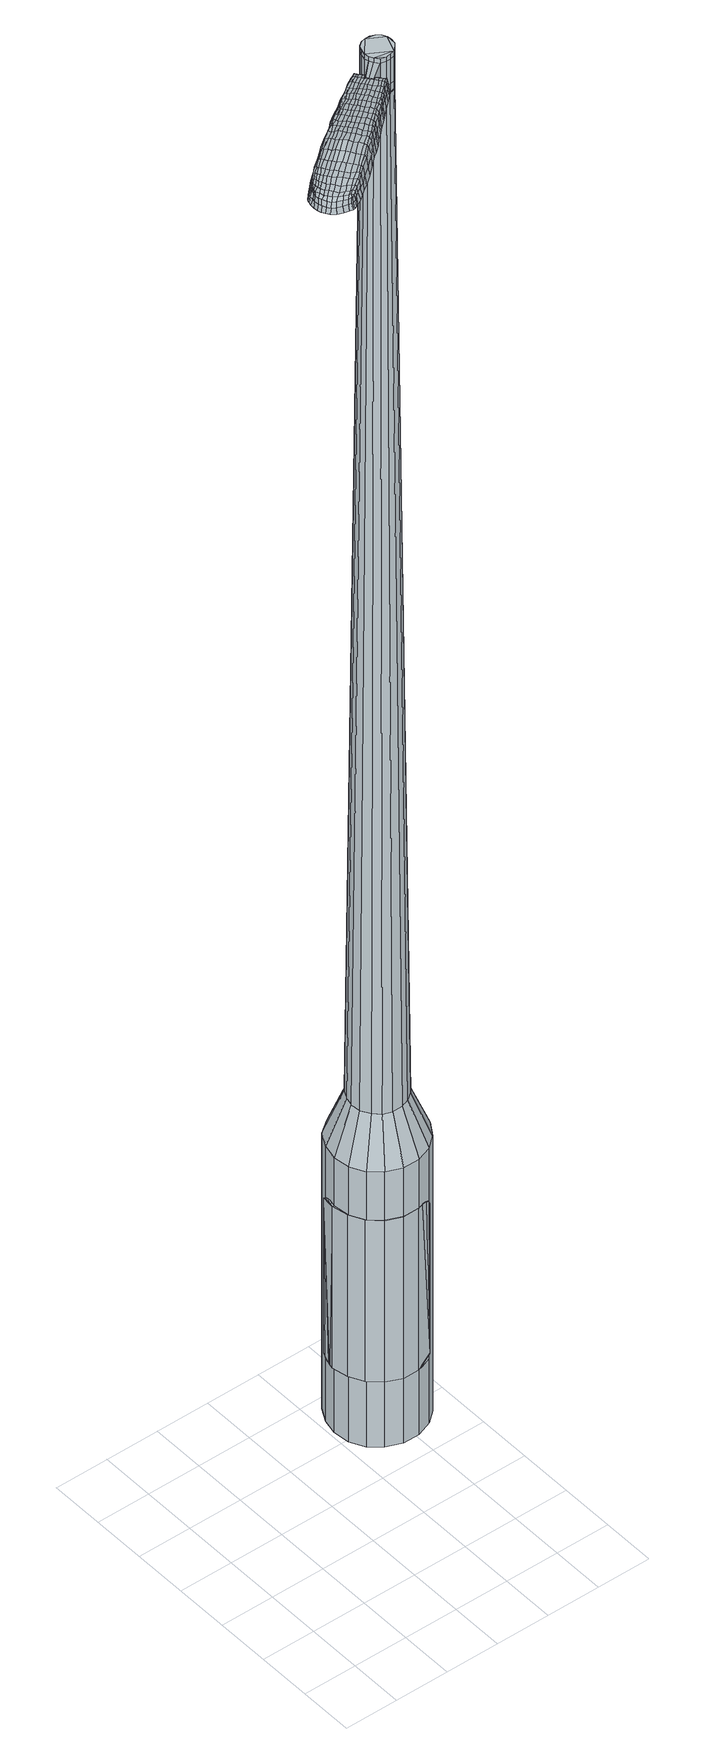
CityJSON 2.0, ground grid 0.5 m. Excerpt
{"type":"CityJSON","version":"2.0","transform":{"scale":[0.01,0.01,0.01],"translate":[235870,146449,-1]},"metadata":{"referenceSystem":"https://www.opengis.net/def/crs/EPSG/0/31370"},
"CityObjects":{
"object1":{"type":"GenericCityObject","attributes":{"cluster":723,"mean_distance_to_centroid":0.254,"new_centroid_x":235871.97,"new_centroid_y":146451.14,"mean_distance_to_camera":8.79,"H1":8.8,"H2":8.03,"Z_final":116.31,"cluster2":65,"proj_x":235868.1,"proj_y":146446.31,"id_line":33491,"bearing_l":308.71,"distance":6.19,"orientation":"right","G_obj":218.71},"geometry":[{"type":"MultiSurface","lod":"2","boundaries":[[[0,1,2,3]],[[1,4,5,2]],[[4,6,7,5]],[[6,8,9,7]],[[8,10,11,9]],[[10,12,13,11]],[[12,14,15,13]],[[14,16,17,15]],[[16,18,19,17]],[[18,20,21,19]],[[20,22,23,21]],[[22,24,25,23]],[[24,26,27,25]],[[26,28,29,27]],[[28,30,31,29]],[[30,32,33,31]],[[32,34,35,33]],[[34,0,3,35]],[[36,37,38,39]],[[38,40,41,42]],[[41,43,42]],[[42,44,45,46]],[[45,47,46]],[[46,48,49,50]],[[49,51,50]],[[42,46,50,38]],[[50,52,39,38]],[[53,36,39]],[[2,5,7,35]],[[7,9,11,15]],[[11,13,15]],[[15,17,19,23]],[[19,21,23]],[[23,25,27,31]],[[27,29,31]],[[15,23,31,7]],[[31,33,35,7]],[[3,2,35]],[[1,0,54,55]],[[0,34,56,54]],[[34,32,57,56]],[[32,30,58,57]],[[30,28,59,58]],[[28,26,60,59]],[[26,24,61,60]],[[24,22,62,61]],[[22,20,63,62]],[[20,18,64,63]],[[18,16,65,64]],[[16,14,66,65]],[[14,12,67,66]],[[12,10,68,67]],[[10,8,69,68]],[[8,6,70,69]],[[6,4,71,70]],[[4,1,55,71]],[[55,54,72,73]],[[54,56,74,72]],[[56,57,75,74]],[[57,58,76,75]],[[58,59,77,76]],[[59,60,78,77]],[[60,61,79,78]],[[61,62,80,79]],[[62,63,81,80]],[[63,64,82,81]],[[64,65,83,82]],[[65,66,84,83]],[[66,67,85,84]],[[67,68,86,85]],[[68,69,87,86]],[[69,70,88,87]],[[70,71,89,88]],[[71,55,73,89]],[[72,90,91,73]],[[92,93,90,72]],[[75,94,93,92]],[[76,95,94,75]],[[96,97,95,76]],[[78,98,97,96]],[[99,100,98,78]],[[101,102,100,99]],[[103,104,102,101]],[[105,106,104,103]],[[83,107,106,105]],[[84,108,107,83]],[[85,109,108,84]],[[110,111,109,85]],[[112,113,111,110]],[[88,114,113,112]],[[89,115,114,88]],[[73,91,115,89]],[[116,117,118,119]],[[120,116,119,121]],[[122,120,121,123]],[[124,122,123,125]],[[126,124,125,127]],[[128,126,127,129]],[[130,128,129,131]],[[132,130,131,133]],[[134,132,133,135]],[[136,134,135,137]],[[138,136,137,139]],[[140,138,139,141]],[[142,140,141,143]],[[144,142,143,145]],[[146,144,145,147]],[[148,146,147,149]],[[74,92,72]],[[74,75,92]],[[77,96,76]],[[77,78,96]],[[79,99,78]],[[79,80,101,99]],[[80,81,103,101]],[[81,82,105,103]],[[82,83,105]],[[86,110,85]],[[86,87,112,110]],[[87,88,112]],[[150,113,114]],[[150,151,111,113]],[[151,109,111]],[[152,106,107]],[[152,153,104,106]],[[153,154,102,104]],[[154,155,100,102]],[[155,98,100]],[[156,97,98]],[[156,95,97]],[[157,93,94]],[[157,90,93]],[[39,52,148,158]],[[91,90,159,149]],[[53,39,158,117]],[[90,157,118,159]],[[36,53,117,116]],[[157,94,119,118]],[[37,36,116,120]],[[94,95,121,119]],[[38,37,120,122]],[[95,156,123,121]],[[40,38,122,124]],[[156,98,125,123]],[[41,40,124,126]],[[98,155,127,125]],[[43,41,126,128]],[[155,154,129,127]],[[42,43,128,130]],[[154,153,131,129]],[[44,42,130,132]],[[153,152,133,131]],[[45,44,132,134]],[[152,107,135,133]],[[47,45,134,136]],[[107,108,137,135]],[[46,47,136,138]],[[108,109,139,137]],[[48,46,138,140]],[[109,151,141,139]],[[49,48,140,142]],[[151,150,143,141]],[[51,49,142,144]],[[150,114,145,143]],[[50,51,144,146]],[[114,115,147,145]],[[52,50,146,148]],[[115,91,149,147]],[[148,149,160,161]],[[149,159,162,160]],[[159,118,163,162]],[[118,117,164,163]],[[117,158,165,164]],[[158,148,161,165]],[[166,167,168,169]],[[170,166,169,171]],[[166,170,172,173]],[[167,166,173,174]],[[175,176,177,178]],[[179,175,178,180]],[[175,179,181,182]],[[176,175,182,183]],[[184,185,186,187]],[[188,184,187,189]],[[184,188,190,191]],[[185,184,191,192]],[[193,194,195,196]],[[197,193,196,198]],[[193,197,199,200]],[[194,193,200,201]],[[202,203,204,205]],[[206,202,205,207]],[[202,206,208,209]],[[203,202,209,210]],[[211,212,213,214]],[[215,211,214,216]],[[211,215,217,218]],[[212,211,218,219]],[[220,221,222,223]],[[212,220,223,213]],[[220,212,219,224]],[[221,220,224,225]],[[226,227,228,229]],[[221,226,229,222]],[[226,221,225,230]],[[227,226,230,231]],[[232,170,171,233]],[[227,232,233,228]],[[232,227,231,234]],[[170,232,234,172]],[[235,236,237,238]],[[239,235,238,240]],[[235,239,241,242]],[[236,235,242,243]],[[244,245,246,247]],[[236,244,247,237]],[[244,236,243,248]],[[245,244,248,249]],[[250,251,252,253]],[[245,250,253,246]],[[250,245,249,254]],[[251,250,254,255]],[[256,257,258,259]],[[251,256,259,252]],[[256,251,255,260]],[[257,256,260,261]],[[262,167,174,263]],[[257,262,263,258]],[[262,257,261,264]],[[167,262,264,168]],[[265,266,267,268]],[[269,265,268,270]],[[265,269,271,272]],[[266,265,272,273]],[[274,275,276,277]],[[266,274,277,267]],[[274,266,273,278]],[[275,274,278,279]],[[280,281,282,283]],[[275,280,283,276]],[[280,275,279,284]],[[281,280,284,285]],[[286,179,180,287]],[[281,286,287,282]],[[286,281,285,288]],[[179,286,288,181]],[[289,290,291,292]],[[293,289,292,294]],[[289,293,295,296]],[[290,289,296,297]],[[298,299,300,301]],[[290,298,301,291]],[[298,290,297,302]],[[299,298,302,303]],[[304,305,306,307]],[[299,304,307,300]],[[304,299,303,308]],[[305,304,308,309]],[[310,311,312,313]],[[305,310,313,306]],[[310,305,309,314]],[[311,310,314,315]],[[316,176,183,317]],[[311,316,317,312]],[[316,311,315,318]],[[176,316,318,177]],[[319,205,204,320]],[[321,319,320,322]],[[319,321,323,324]],[[205,319,324,207]],[[325,321,322,326]],[[327,325,326,328]],[[325,327,329,330]],[[321,325,330,323]],[[331,327,328,332]],[[333,331,332,334]],[[331,333,335,336]],[[327,331,336,329]],[[337,333,334,338]],[[339,337,338,340]],[[337,339,341,342]],[[333,337,342,335]],[[343,339,340,344]],[[194,343,344,195]],[[343,194,201,345]],[[339,343,345,341]],[[346,347,192,191]],[[348,346,191,190]],[[346,348,349,350]],[[347,346,350,351]],[[352,353,351,350]],[[354,352,350,349]],[[352,354,355,356]],[[353,352,356,357]],[[358,359,357,356]],[[360,358,356,355]],[[358,360,361,362]],[[359,358,362,363]],[[364,365,363,362]],[[366,364,362,361]],[[364,366,199,197]],[[365,364,197,198]],[[367,368,369,370]],[[269,367,370,271]],[[367,269,270,371]],[[368,367,371,372]],[[373,188,189,374]],[[368,373,374,369]],[[373,368,372,375]],[[188,373,375,190]],[[376,377,378,379]],[[215,376,379,217]],[[376,215,216,380]],[[377,376,380,381]],[[382,383,384,385]],[[377,382,385,378]],[[382,377,381,386]],[[383,382,386,387]],[[388,185,192,389]],[[383,388,389,384]],[[388,383,387,390]],[[185,388,390,186]],[[391,392,393,394]],[[173,391,394,174]],[[391,173,172,395]],[[392,391,395,396]],[[397,398,399,400]],[[392,397,400,393]],[[397,392,396,401]],[[398,397,401,402]],[[403,196,195,404]],[[398,403,404,399]],[[403,398,402,405]],[[196,403,405,198]],[[406,407,408,409]],[[178,406,409,180]],[[406,178,177,410]],[[407,406,410,411]],[[412,200,199,413]],[[407,412,413,408]],[[412,407,411,414]],[[200,412,414,201]],[[415,416,417,418]],[[293,415,418,295]],[[415,293,294,419]],[[416,415,419,420]],[[421,206,207,422]],[[416,421,422,417]],[[421,416,420,423]],[[206,421,423,208]],[[424,425,426,427]],[[239,424,427,241]],[[424,239,240,428]],[[425,424,428,429]],[[430,431,432,433]],[[425,430,433,426]],[[430,425,429,434]],[[431,430,434,435]],[[436,203,210,437]],[[431,436,437,432]],[[436,431,435,438]],[[203,436,438,204]],[[439,440,429,428]],[[238,439,428,240]],[[439,238,237,441]],[[440,439,441,442]],[[443,444,435,434]],[[440,443,434,429]],[[443,440,442,445]],[[444,443,445,446]],[[447,320,204,438]],[[444,447,438,435]],[[447,444,446,448]],[[320,447,448,322]],[[449,450,451,452]],[[296,449,452,297]],[[449,296,295,418]],[[450,449,418,417]],[[453,324,323,454]],[[450,453,454,451]],[[453,450,417,422]],[[324,453,422,207]],[[455,456,442,441]],[[247,455,441,237]],[[455,247,246,457]],[[456,455,457,458]],[[459,460,446,445]],[[456,459,445,442]],[[459,456,458,461]],[[460,459,461,462]],[[463,326,322,448]],[[460,463,448,446]],[[463,460,462,464]],[[326,463,464,328]],[[465,466,467,468]],[[302,465,468,303]],[[465,302,297,452]],[[466,465,452,451]],[[469,330,329,470]],[[466,469,470,467]],[[469,466,451,454]],[[330,469,454,323]],[[471,472,458,457]],[[253,471,457,246]],[[471,253,252,473]],[[472,471,473,474]],[[475,476,462,461]],[[472,475,461,458]],[[475,472,474,477]],[[476,475,477,478]],[[479,332,328,464]],[[476,479,464,462]],[[479,476,478,480]],[[332,479,480,334]],[[481,482,483,484]],[[308,481,484,309]],[[481,308,303,468]],[[482,481,468,467]],[[485,336,335,486]],[[482,485,486,483]],[[485,482,467,470]],[[336,485,470,329]],[[487,488,474,473]],[[259,487,473,252]],[[487,259,258,489]],[[488,487,489,490]],[[491,492,478,477]],[[488,491,477,474]],[[491,488,490,493]],[[492,491,493,494]],[[495,338,334,480]],[[492,495,480,478]],[[495,492,494,496]],[[338,495,496,340]],[[497,498,499,500]],[[314,497,500,315]],[[497,314,309,484]],[[498,497,484,483]],[[501,342,341,502]],[[498,501,502,499]],[[501,498,483,486]],[[342,501,486,335]],[[503,504,490,489]],[[263,503,489,258]],[[503,263,174,394]],[[504,503,394,393]],[[505,506,494,493]],[[504,505,493,490]],[[505,504,393,400]],[[506,505,400,399]],[[507,344,340,496]],[[506,507,496,494]],[[507,506,399,404]],[[344,507,404,195]],[[508,509,411,410]],[[318,508,410,177]],[[508,318,315,500]],[[509,508,500,499]],[[510,345,201,414]],[[509,510,414,411]],[[510,509,499,502]],[[345,510,502,341]],[[511,512,372,371]],[[268,511,371,270]],[[511,268,267,513]],[[512,511,513,514]],[[515,348,190,375]],[[512,515,375,372]],[[515,512,514,516]],[[348,515,516,349]],[[517,518,519,520]],[[218,517,520,219]],[[517,218,217,379]],[[518,517,379,378]],[[521,522,523,524]],[[518,521,524,519]],[[521,518,378,385]],[[522,521,385,384]],[[525,347,351,526]],[[522,525,526,523]],[[525,522,384,389]],[[347,525,389,192]],[[527,528,514,513]],[[277,527,513,267]],[[527,277,276,529]],[[528,527,529,530]],[[531,354,349,516]],[[528,531,516,514]],[[531,528,530,532]],[[354,531,532,355]],[[533,534,535,536]],[[224,533,536,225]],[[533,224,219,520]],[[534,533,520,519]],[[537,538,539,540]],[[534,537,540,535]],[[537,534,519,524]],[[538,537,524,523]],[[541,353,357,542]],[[538,541,542,539]],[[541,538,523,526]],[[353,541,526,351]],[[543,544,530,529]],[[283,543,529,276]],[[543,283,282,545]],[[544,543,545,546]],[[547,360,355,532]],[[544,547,532,530]],[[547,544,546,548]],[[360,547,548,361]],[[549,550,551,552]],[[230,549,552,231]],[[549,230,225,536]],[[550,549,536,535]],[[553,554,555,556]],[[550,553,556,551]],[[553,550,535,540]],[[554,553,540,539]],[[557,359,363,558]],[[554,557,558,555]],[[557,554,539,542]],[[359,557,542,357]],[[559,560,546,545]],[[287,559,545,282]],[[559,287,180,409]],[[560,559,409,408]],[[561,366,361,548]],[[560,561,548,546]],[[561,560,408,413]],[[366,561,413,199]],[[562,563,396,395]],[[234,562,395,172]],[[562,234,231,552]],[[563,562,552,551]],[[564,565,402,401]],[[563,564,401,396]],[[564,563,551,556]],[[565,564,556,555]],[[566,365,198,405]],[[565,566,405,402]],[[566,565,555,558]],[[365,566,558,363]],[[567,568,569,570]],[[570,569,571,572]],[[573,571,569,574]],[[574,569,568,575]],[[576,577,578,579]],[[579,578,580,581]],[[582,580,578,583]],[[583,578,577,584]],[[585,586,587,588]],[[588,587,589,590]],[[591,589,587,592]],[[592,587,586,593]],[[594,595,596,597]],[[597,596,598,599]],[[600,598,596,601]],[[601,596,595,602]],[[603,604,605,606]],[[606,605,607,608]],[[609,607,605,610]],[[610,605,604,611]],[[612,613,614,615]],[[615,614,616,617]],[[618,616,614,619]],[[619,614,613,620]],[[621,622,623,624]],[[624,623,613,612]],[[620,613,623,625]],[[625,623,622,626]],[[627,628,629,630]],[[630,629,622,621]],[[626,622,629,631]],[[631,629,628,632]],[[572,571,633,634]],[[634,633,628,627]],[[632,628,633,635]],[[635,633,571,573]],[[636,637,638,639]],[[639,638,640,641]],[[642,640,638,643]],[[643,638,637,644]],[[645,646,647,648]],[[648,647,637,636]],[[644,637,647,649]],[[649,647,646,650]],[[651,652,653,654]],[[654,653,646,645]],[[650,646,653,655]],[[655,653,652,656]],[[657,658,659,660]],[[660,659,652,651]],[[656,652,659,661]],[[661,659,658,662]],[[575,568,663,664]],[[664,663,658,657]],[[662,658,663,665]],[[665,663,568,567]],[[666,667,668,669]],[[669,668,670,671]],[[672,670,668,673]],[[673,668,667,674]],[[675,676,677,678]],[[678,677,667,666]],[[674,667,677,679]],[[679,677,676,680]],[[681,682,683,684]],[[684,683,676,675]],[[680,676,683,685]],[[685,683,682,686]],[[581,580,687,688]],[[688,687,682,681]],[[686,682,687,689]],[[689,687,580,582]],[[690,691,692,693]],[[693,692,694,695]],[[696,694,692,697]],[[697,692,691,698]],[[699,700,701,702]],[[702,701,691,690]],[[698,691,701,703]],[[703,701,700,704]],[[705,706,707,708]],[[708,707,700,699]],[[704,700,707,709]],[[709,707,706,710]],[[711,712,713,714]],[[714,713,706,705]],[[710,706,713,715]],[[715,713,712,716]],[[584,577,717,718]],[[718,717,712,711]],[[716,712,717,719]],[[719,717,577,576]],[[603,606,720,721]],[[721,720,722,723]],[[724,722,720,725]],[[725,720,606,608]],[[723,722,726,727]],[[727,726,728,729]],[[730,728,726,731]],[[731,726,722,724]],[[729,728,732,733]],[[733,732,734,735]],[[736,734,732,737]],[[737,732,728,730]],[[735,734,738,739]],[[739,738,740,741]],[[742,740,738,743]],[[743,738,734,736]],[[741,740,744,745]],[[745,744,595,594]],[[602,595,744,746]],[[746,744,740,742]],[[593,747,748,592]],[[592,748,749,591]],[[750,749,748,751]],[[751,748,747,752]],[[752,753,754,751]],[[751,754,755,750]],[[756,755,754,757]],[[757,754,753,758]],[[758,759,760,757]],[[757,760,761,756]],[[762,761,760,763]],[[763,760,759,764]],[[764,765,766,763]],[[763,766,767,762]],[[600,767,766,598]],[[598,766,765,599]],[[768,769,770,771]],[[771,770,670,672]],[[671,670,770,772]],[[772,770,769,773]],[[590,589,774,775]],[[775,774,769,768]],[[773,769,774,776]],[[776,774,589,591]],[[777,778,779,780]],[[780,779,616,618]],[[617,616,779,781]],[[781,779,778,782]],[[783,784,785,786]],[[786,785,778,777]],[[782,778,785,787]],[[787,785,784,788]],[[593,586,789,790]],[[790,789,784,783]],[[788,784,789,791]],[[791,789,586,585]],[[792,793,794,795]],[[795,794,574,575]],[[573,574,794,796]],[[796,794,793,797]],[[798,799,800,801]],[[801,800,793,792]],[[797,793,800,802]],[[802,800,799,803]],[[594,597,804,805]],[[805,804,799,798]],[[803,799,804,806]],[[806,804,597,599]],[[807,808,809,810]],[[810,809,579,581]],[[576,579,809,811]],[[811,809,808,812]],[[600,601,813,814]],[[814,813,808,807]],[[812,808,813,815]],[[815,813,601,602]],[[816,817,818,819]],[[819,818,694,696]],[[695,694,818,820]],[[820,818,817,821]],[[608,607,822,823]],[[823,822,817,816]],[[821,817,822,824]],[[824,822,607,609]],[[825,826,640,827]],[[827,640,642]],[[641,640,828]],[[828,640,826,829]],[[830,831,832,833]],[[833,832,826,825]],[[829,826,832,834]],[[834,832,831,835]],[[611,604,836,837]],[[837,836,831,830]],[[835,831,836,838]],[[838,836,604,603]],[[829,839,840,828]],[[828,840,639,641]],[[636,639,840,841]],[[841,840,839,842]],[[835,843,844,834]],[[834,844,839,829]],[[842,839,844,845]],[[845,844,843,846]],[[603,721,847,838]],[[838,847,843,835]],[[846,843,847,848]],[[848,847,721,723]],[[849,850,851,852]],[[852,851,697,698]],[[696,697,851,819]],[[819,851,850,816]],[[724,725,853,854]],[[854,853,850,849]],[[816,850,853,823]],[[823,853,725,608]],[[842,855,841]],[[841,855,648,636]],[[645,648,855,856]],[[856,855,857]],[[846,858,859,845]],[[845,859,855,842]],[[857,855,859,860]],[[860,859,858,861]],[[723,727,862,848]],[[848,862,858,846]],[[861,858,862,863]],[[863,862,727,729]],[[864,865,866,867]],[[867,866,703,704]],[[698,703,866,852]],[[852,866,865,849]],[[730,731,868,869]],[[869,868,865,864]],[[849,865,868,854]],[[854,868,731,724]],[[857,870,871,856]],[[856,871,654,645]],[[651,654,871,872]],[[872,871,870,873]],[[861,874,875,860]],[[860,875,870,857]],[[873,870,875,876]],[[876,875,874,877]],[[729,733,878,863]],[[863,878,874,861]],[[877,874,878,879]],[[879,878,733,735]],[[880,881,882,883]],[[883,882,709,710]],[[704,709,882,867]],[[867,882,881,864]],[[736,737,884,885]],[[885,884,881,880]],[[864,881,884,869]],[[869,884,737,730]],[[873,886,887,872]],[[872,887,660,651]],[[657,660,887,888]],[[888,887,886,889]],[[877,890,891,876]],[[876,891,886,873]],[[889,886,891,892]],[[892,891,890,893]],[[735,739,894,879]],[[879,894,890,877]],[[893,890,894,895]],[[895,894,739,741]],[[896,897,898,899]],[[899,898,715,716]],[[710,715,898,883]],[[883,898,897,880]],[[742,743,900,901]],[[901,900,897,896]],[[880,897,900,885]],[[885,900,743,736]],[[889,902,903,888]],[[888,903,664,657]],[[575,664,903,795]],[[795,903,902,792]],[[893,904,905,892]],[[892,905,902,889]],[[792,902,905,801]],[[801,905,904,798]],[[741,745,906,895]],[[895,906,904,893]],[[798,904,906,805]],[[805,906,745,594]],[[812,907,908,811]],[[811,908,719,576]],[[716,719,908,899]],[[899,908,907,896]],[[602,746,909,815]],[[815,909,907,812]],[[896,907,909,901]],[[901,909,746,742]],[[773,910,911,772]],[[772,911,669,671]],[[666,669,911,912]],[[912,911,910,913]],[[591,749,914,776]],[[776,914,910,773]],[[913,910,914,915]],[[915,914,749,750]],[[916,917,918,919]],[[919,918,619,620]],[[618,619,918,780]],[[780,918,917,777]],[[920,921,922,923]],[[923,922,917,916]],[[777,917,922,786]],[[786,922,921,783]],[[752,747,924,925]],[[925,924,921,920]],[[783,921,924,790]],[[790,924,747,593]],[[913,926,927,912]],[[912,927,678,666]],[[675,678,927,928]],[[928,927,926,929]],[[750,755,930,915]],[[915,930,926,913]],[[929,926,930,931]],[[931,930,755,756]],[[932,933,934,935]],[[935,934,625,626]],[[620,625,934,919]],[[919,934,933,916]],[[936,937,938,939]],[[939,938,933,932]],[[916,933,938,923]],[[923,938,937,920]],[[758,753,940,941]],[[941,940,937,936]],[[920,937,940,925]],[[925,940,753,752]],[[929,942,943,928]],[[928,943,684,675]],[[681,684,943,944]],[[944,943,942,945]],[[756,761,946,931]],[[931,946,942,929]],[[945,942,946,947]],[[947,946,761,762]],[[948,949,950,951]],[[951,950,631,632]],[[626,631,950,935]],[[935,950,949,932]],[[952,953,954,955]],[[955,954,949,948]],[[932,949,954,939]],[[939,954,953,936]],[[764,759,956,957]],[[957,956,953,952]],[[936,953,956,941]],[[941,956,759,758]],[[945,958,959,944]],[[944,959,688,681]],[[581,688,959,810]],[[810,959,958,807]],[[762,767,960,947]],[[947,960,958,945]],[[807,958,960,814]],[[814,960,767,600]],[[797,961,962,796]],[[796,962,635,573]],[[632,635,962,951]],[[951,962,961,948]],[[803,963,964,802]],[[802,964,961,797]],[[948,961,964,955]],[[955,964,963,952]],[[599,765,965,806]],[[806,965,963,803]],[[952,963,965,957]],[[957,965,765,764]],[[567,570,169,168]],[[570,572,171,169]],[[582,583,182,181]],[[583,584,183,182]],[[585,588,187,186]],[[588,590,189,187]],[[609,610,209,208]],[[610,611,210,209]],[[612,615,214,213]],[[615,617,216,214]],[[621,624,223,222]],[[624,612,213,223]],[[627,630,229,228]],[[630,621,222,229]],[[572,634,233,171]],[[634,627,228,233]],[[642,643,242,241]],[[643,644,243,242]],[[644,649,248,243]],[[649,650,249,248]],[[650,655,254,249]],[[655,656,255,254]],[[656,661,260,255]],[[661,662,261,260]],[[662,665,264,261]],[[665,567,168,264]],[[672,673,272,271]],[[673,674,273,272]],[[674,679,278,273]],[[679,680,279,278]],[[680,685,284,279]],[[685,686,285,284]],[[686,689,288,285]],[[689,582,181,288]],[[690,693,292,291]],[[693,695,294,292]],[[699,702,301,300]],[[702,690,291,301]],[[705,708,307,306]],[[708,699,300,307]],[[711,714,313,312]],[[714,705,306,313]],[[584,718,317,183]],[[718,711,312,317]],[[768,771,370,369]],[[771,672,271,370]],[[590,775,374,189]],[[775,768,369,374]],[[617,781,380,216]],[[781,782,381,380]],[[782,787,386,381]],[[787,788,387,386]],[[788,791,390,387]],[[791,585,186,390]],[[695,820,419,294]],[[820,821,420,419]],[[821,824,423,420]],[[824,609,208,423]],[[825,827,427,426]],[[827,642,241,427]],[[830,833,433,432]],[[833,825,426,433]],[[611,837,437,210]],[[837,830,432,437]],[[966,967,968,969]],[[970,971,969,968]],[[972,973,974,975]],[[976,977,978,979]],[[967,980,981,968]],[[982,970,968,981]],[[983,972,975,984]],[[985,986,977,976]],[[980,987,988,981]],[[988,989,982,981]],[[990,983,984,991]],[[992,986,985,993]],[[987,994,995,988]],[[995,996,989,988]],[[997,990,991,998]],[[999,992,993,1000]],[[1001,1002,1003,1004]],[[1005,1006,1002,1001]],[[1005,1007,1008,1006]],[[1007,1009,1010,1008]],[[1011,1012,1013,1014]],[[1015,1016,1012,1011]],[[1017,1018,1016,1015]],[[1019,1020,1018,1017]],[[1014,1003,1002,1011]],[[1011,1002,1006,1015]],[[1006,1008,1017,1015]],[[1008,1010,1019,1017]],[[975,974,971,970]],[[984,975,970,982]],[[989,991,984,982]],[[996,998,991,989]],[[976,979,973,972]],[[985,976,972,983]],[[993,985,983,990]],[[1000,993,990,997]],[[977,1001,1004,978]],[[986,1005,1001,977]],[[1007,1005,986,992]],[[1009,1007,992,999]],[[1021,1022,1023,1024]],[[1023,1025,1026,1027]],[[1023,1027,1028,1029]],[[1023,1029,1024]],[[1030,1021,1024,1031]],[[1032,1031,1024,1033]],[[1034,1033,1024]],[[1035,1023,1022,1036]],[[1037,1035,1036,1038]],[[1039,1037,1038,1040]],[[1041,1039,1040,1042]],[[1043,1041,1042,1044]],[[1044,1045,1046,1047]],[[1044,1047,1048,1049]],[[1044,1049,1050,1051]],[[1050,1052,1053,1054]],[[1050,1054,1055,1056]],[[1050,1056,1051]],[[1044,1051,1043]],[[1057,1058,1022,1021]],[[1059,1060,1025,1023]],[[1061,1062,1034,1024]],[[1058,1063,1036,1022]],[[1064,1059,1023,1035]],[[1063,1065,1038,1036]],[[1066,1064,1035,1037]],[[1065,1067,1040,1038]],[[1068,1066,1037,1039]],[[1067,1069,1042,1040]],[[1070,1068,1039,1041]],[[1069,1071,1044,1042]],[[1072,1070,1041,1043]],[[1071,1073,1045,1044]],[[1074,1075,1052,1050]],[[1076,1072,1043,1051]],[[1046,1045,1073,1077]],[[1047,1046,1077,1078]],[[1048,1047,1078,1079]],[[1049,1048,1079,1080]],[[1050,1049,1080,1074]],[[1081,1057,1021,1030]],[[1082,1081,1030,1031]],[[1083,1082,1031,1032]],[[1084,1083,1032,1033]],[[1062,1084,1033,1034]],[[1026,1025,1060,1085]],[[1053,1052,1075,1086]],[[1027,1026,1085,1087]],[[1028,1027,1087,1088]],[[1029,1028,1088,1089]],[[1024,1029,1089,1061]],[[1054,1053,1086,1090]],[[1055,1054,1090,1091]],[[1056,1055,1091,1092]],[[1051,1056,1092,1076]]]}]}
},
"vertices":[
[163,185,384],[156,198,384],[156,198,96],[163,185,96],[154,213,384],[154,213,96],[157,227,384],[157,227,96],[164,240,384],[164,240,96],[176,249,384],[176,249,96],[190,254,384],[190,254,96],[205,253,384],[205,253,96],[218,248,384],[218,248,96],[229,238,384],[229,238,96],[236,226,384],[236,226,96],[239,211,384],[239,211,96],[236,197,384],[236,197,96],[228,184,384],[228,184,96],[217,175,384],[217,175,96],[203,170,384],[203,170,96],[188,170,384],[188,170,96],[174,176,384],[174,176,96],[194,199,1524],[198,199,1524],[203,200,1524],[186,204,1524],[206,203,1524],[209,207,1524],[209,216,1524],[210,212,1524],[207,220,1524],[203,223,1524],[194,225,1524],[199,225,1524],[190,224,1524],[186,221,1524],[183,212,1524],[184,217,1524],[184,208,1524],[189,200,1524],[177,196,429],[172,204,429],[183,190,429],[191,187,429],[200,187,429],[208,190,429],[215,195,429],[220,203,429],[221,211,429],[220,220,429],[216,228,429],[209,233,429],[201,237,429],[192,237,429],[184,234,429],[177,229,429],[173,221,429],[171,213,429],[186,204,1483],[184,208,1483],[189,200,1483],[194,199,1483],[198,199,1483],[203,200,1483],[206,203,1483],[209,207,1483],[210,212,1483],[209,216,1483],[207,220,1483],[203,223,1483],[199,225,1483],[194,225,1483],[190,224,1483],[186,221,1483],[184,217,1483],[183,212,1483],[186,204,1485],[184,208,1485],[190,201,1483],[190,201,1485],[194,199,1485],[198,199,1485],[202,201,1483],[202,201,1485],[206,203,1485],[208,207,1483],[208,207,1485],[209,212,1483],[209,212,1485],[208,216,1483],[208,216,1485],[206,220,1483],[206,220,1485],[203,223,1485],[199,225,1485],[194,225,1485],[190,223,1483],[190,223,1485],[187,220,1483],[187,220,1485],[184,217,1485],[183,212,1485],[194,199,1519],[189,200,1519],[189,200,1493],[194,199,1493],[198,199,1519],[198,199,1493],[203,200,1519],[203,200,1493],[206,203,1519],[206,203,1493],[209,207,1519],[209,207,1493],[210,212,1519],[210,212,1493],[209,216,1519],[209,216,1493],[207,220,1519],[207,220,1493],[203,223,1519],[203,223,1493],[199,225,1519],[199,225,1493],[194,225,1519],[194,225,1493],[190,224,1519],[190,224,1493],[186,221,1519],[186,221,1493],[184,217,1519],[184,217,1493],[183,212,1519],[183,212,1493],[184,208,1519],[184,208,1493],[186,221,1485],[190,224,1485],[207,220,1485],[209,216,1485],[210,212,1485],[209,207,1485],[203,200,1485],[189,200,1485],[186,204,1519],[186,204,1493],[169,194,1513],[169,194,1518],[171,192,1513],[173,189,1513],[173,189,1518],[171,192,1518],[101,161,1519],[107,165,1518],[105,165,1509],[99,161,1510],[94,156,1519],[92,156,1510],[96,155,1526],[103,160,1525],[109,164,1525],[125,131,1519],[130,135,1518],[130,137,1525],[125,132,1525],[119,125,1519],[118,127,1526],[118,123,1510],[125,129,1510],[130,133,1509],[57,98,1519],[55,101,1519],[54,101,1513],[56,98,1513],[60,96,1519],[60,95,1513],[61,97,1524],[58,99,1524],[56,102,1524],[115,145,1530],[120,149,1529],[118,152,1529],[113,147,1530],[108,139,1531],[105,142,1531],[110,136,1530],[117,142,1530],[123,147,1529],[177,195,1512],[176,197,1512],[175,197,1517],[177,195,1517],[179,193,1512],[178,192,1517],[179,192,1506],[177,195,1506],[175,197,1506],[56,123,1519],[58,125,1519],[57,126,1512],[54,123,1512],[54,121,1518],[53,121,1512],[55,120,1522],[57,122,1523],[59,124,1524],[62,128,1519],[66,132,1519],[64,133,1512],[60,129,1512],[63,128,1524],[67,132,1525],[70,136,1519],[76,141,1519],[74,142,1511],[68,137,1511],[71,136,1526],[78,141,1526],[85,148,1519],[83,149,1510],[87,148,1526],[161,204,1513],[155,199,1513],[156,199,1518],[163,203,1517],[166,207,1512],[166,205,1516],[165,207,1506],[160,204,1507],[154,200,1507],[149,195,1514],[143,191,1515],[144,190,1520],[150,194,1519],[147,195,1507],[141,191,1507],[137,186,1515],[131,182,1516],[132,181,1522],[138,186,1521],[135,187,1508],[129,182,1508],[125,178,1517],[119,173,1517],[120,173,1524],[126,177,1523],[123,178,1508],[117,174,1509],[113,169,1518],[114,169,1524],[111,170,1509],[78,94,1519],[80,96,1519],[80,97,1524],[77,95,1523],[75,93,1518],[75,94,1522],[75,92,1512],[78,93,1512],[80,94,1512],[84,99,1519],[89,102,1519],[89,103,1525],[84,100,1524],[85,97,1512],[89,100,1512],[94,105,1519],[100,110,1519],[100,112,1526],[94,107,1526],[94,104,1511],[100,108,1511],[109,117,1519],[109,119,1526],[109,115,1510],[180,180,1513],[175,175,1513],[175,173,1507],[180,178,1507],[184,184,1512],[184,183,1506],[183,184,1516],[180,181,1517],[174,176,1518],[169,170,1514],[163,165,1515],[163,163,1507],[169,168,1507],[169,171,1519],[163,166,1520],[158,160,1515],[152,155,1516],[152,153,1508],[158,158,1508],[158,161,1521],[152,156,1522],[147,150,1517],[141,145,1517],[141,143,1509],[147,148,1508],[147,151,1523],[141,147,1524],[136,140,1518],[136,138,1509],[136,142,1524],[172,191,1519],[171,193,1519],[166,187,1520],[165,189,1520],[168,184,1520],[174,189,1519],[161,182,1522],[159,184,1522],[155,177,1523],[153,179,1523],[157,175,1523],[163,180,1521],[149,173,1524],[147,175,1524],[143,168,1525],[142,170,1525],[145,165,1525],[151,170,1524],[138,163,1526],[136,166,1526],[132,159,1527],[130,161,1527],[134,156,1527],[140,161,1526],[126,154,1528],[124,156,1528],[128,151,1528],[60,101,1527],[58,104,1527],[64,99,1526],[67,101,1527],[64,104,1528],[62,107,1528],[69,108,1529],[67,111,1529],[72,105,1528],[78,110,1530],[75,113,1530],[72,116,1530],[80,117,1531],[78,120,1531],[83,114,1530],[90,120,1531],[88,123,1531],[85,126,1531],[98,131,1531],[95,134,1531],[100,128,1531],[73,93,1518],[70,93,1519],[70,92,1513],[73,91,1513],[74,94,1523],[71,94,1523],[65,94,1519],[65,93,1513],[66,95,1524],[53,119,1518],[53,116,1518],[54,116,1523],[55,119,1523],[52,119,1513],[51,116,1513],[52,112,1519],[52,108,1519],[53,109,1524],[53,113,1523],[51,112,1513],[51,108,1513],[53,105,1519],[54,106,1524],[52,104,1513],[104,159,1528],[105,157,1528],[111,162,1528],[110,163,1527],[97,154,1528],[98,152,1529],[107,155,1529],[109,153,1530],[114,157,1529],[113,160,1528],[100,150,1529],[101,147,1530],[111,150,1530],[116,154,1529],[103,144,1531],[124,134,1528],[123,135,1529],[116,130,1529],[117,128,1528],[130,138,1527],[128,140,1528],[120,138,1529],[113,133,1530],[125,143,1528],[185,186,1512],[184,188,1512],[182,187,1517],[184,186,1517],[185,185,1506],[183,186,1506],[182,190,1512],[180,190,1517],[181,189,1506],[168,207,1512],[169,206,1512],[168,206,1506],[167,207,1506],[168,206,1517],[169,204,1517],[171,204,1512],[173,202,1512],[172,201,1506],[170,204,1506],[170,203,1517],[172,201,1517],[174,200,1512],[173,199,1506],[173,199,1517],[164,202,1519],[165,201,1519],[157,198,1520],[159,197,1520],[166,199,1519],[168,197,1519],[160,195,1520],[162,193,1520],[169,195,1519],[163,191,1520],[179,182,1519],[178,184,1519],[173,179,1520],[174,177,1520],[176,186,1519],[171,181,1520],[151,194,1521],[152,192,1521],[145,189,1522],[146,188,1522],[154,190,1521],[156,188,1521],[148,186,1522],[150,184,1523],[157,186,1522],[151,182,1523],[168,172,1521],[167,174,1521],[161,169,1522],[163,167,1522],[165,177,1521],[159,172,1522],[139,185,1523],[141,183,1523],[133,180,1524],[135,179,1524],[142,181,1523],[144,179,1524],[136,177,1525],[138,175,1525],[146,177,1524],[140,172,1525],[157,163,1523],[156,164,1523],[150,159,1524],[151,158,1524],[153,167,1524],[148,162,1525],[127,176,1525],[129,175,1525],[122,172,1526],[123,170,1526],[130,173,1526],[132,170,1526],[124,168,1527],[126,166,1527],[134,168,1526],[128,163,1527],[146,153,1525],[145,155,1525],[139,150,1526],[140,148,1526],[142,157,1526],[137,153,1527],[116,168,1527],[117,166,1527],[118,164,1527],[120,161,1528],[122,159,1528],[135,143,1527],[133,145,1527],[131,148,1528],[75,96,1525],[73,96,1525],[78,98,1526],[76,98,1526],[68,97,1526],[72,99,1527],[57,120,1525],[56,118,1525],[59,120,1526],[59,123,1525],[55,115,1525],[56,111,1526],[59,114,1527],[59,117,1526],[57,107,1526],[60,110,1527],[83,101,1526],[80,101,1527],[88,104,1527],[85,105,1528],[76,103,1528],[82,107,1529],[63,126,1526],[63,124,1527],[67,128,1528],[67,130,1527],[63,121,1527],[64,118,1528],[69,122,1529],[68,125,1528],[65,114,1528],[70,119,1530],[93,108,1528],[91,109,1529],[99,113,1528],[97,114,1529],[87,111,1529],[94,117,1530],[72,134,1528],[72,132,1528],[79,138,1529],[78,139,1528],[73,130,1529],[74,126,1530],[81,132,1530],[80,135,1530],[76,123,1530],[83,129,1531],[108,120,1529],[106,122,1529],[103,125,1530],[88,147,1528],[88,145,1529],[90,142,1530],[91,139,1530],[93,137,1531],[106,164,1509],[108,163,1518],[102,159,1518],[100,160,1509],[96,154,1519],[94,154,1510],[97,153,1525],[104,159,1525],[110,163,1525],[129,138,1525],[129,137,1518],[124,132,1518],[124,134,1525],[117,126,1519],[117,128,1525],[117,124,1510],[124,130,1509],[129,135,1509],[56,102,1513],[57,103,1519],[58,100,1519],[58,99,1513],[61,98,1519],[61,97,1513],[62,99,1524],[60,101,1524],[58,103,1524],[118,152,1528],[120,149,1528],[114,145,1529],[112,147,1529],[107,139,1529],[105,141,1529],[110,136,1529],[117,142,1529],[122,146,1528],[173,195,1516],[174,196,1512],[176,194,1512],[175,193,1516],[178,192,1512],[177,191,1516],[177,191,1506],[175,193,1506],[173,196,1506],[58,124,1512],[60,124,1519],[57,122,1518],[56,122,1512],[56,120,1518],[55,120,1512],[57,120,1522],[58,121,1523],[61,123,1523],[65,131,1512],[67,131,1519],[63,127,1519],[61,127,1512],[64,126,1524],[68,130,1525],[75,140,1511],[77,140,1519],[71,135,1519],[70,135,1511],[73,134,1525],[79,139,1526],[86,147,1519],[84,147,1510],[88,146,1526],[157,197,1518],[156,198,1513],[162,202,1513],[163,201,1517],[167,205,1512],[166,204,1515],[165,205,1506],[161,202,1506],[155,198,1507],[145,188,1520],[144,189,1514],[150,193,1514],[151,193,1519],[149,194,1507],[142,189,1507],[133,180,1522],[132,180,1516],[138,185,1515],[139,184,1521],[136,185,1508],[130,181,1508],[121,171,1523],[120,172,1517],[126,176,1516],[127,175,1522],[124,176,1508],[118,172,1508],[114,168,1517],[115,167,1524],[112,168,1509],[79,99,1523],[79,98,1519],[77,96,1518],[76,97,1523],[75,95,1518],[75,96,1522],[75,94,1512],[77,94,1512],[79,96,1512],[88,105,1525],[88,104,1519],[83,100,1519],[83,102,1524],[83,99,1512],[88,102,1512],[99,113,1526],[99,112,1519],[93,107,1519],[93,108,1525],[93,105,1511],[99,110,1511],[108,119,1519],[108,121,1526],[108,117,1510],[173,175,1507],[173,176,1513],[179,181,1513],[179,180,1506],[182,185,1512],[182,184,1506],[181,185,1515],[178,182,1517],[173,177,1518],[162,164,1507],[162,166,1514],[168,171,1514],[168,170,1507],[167,172,1519],[162,168,1520],[151,154,1508],[151,156,1516],[156,161,1515],[156,159,1508],[156,163,1521],[151,158,1522],[140,144,1508],[140,146,1517],[145,151,1516],[145,149,1508],[145,153,1522],[140,148,1523],[135,141,1517],[134,139,1509],[134,143,1524],[172,191,1518],[170,193,1518],[166,186,1519],[164,188,1519],[168,184,1519],[173,188,1518],[160,182,1520],[159,184,1520],[154,177,1521],[153,179,1521],[156,175,1521],[162,179,1520],[149,172,1523],[147,174,1523],[143,168,1524],[141,170,1524],[145,165,1524],[151,170,1523],[137,163,1525],[135,165,1525],[131,158,1526],[130,161,1526],[133,156,1526],[139,160,1525],[126,154,1527],[124,156,1527],[128,151,1527],[59,105,1526],[61,102,1526],[64,100,1525],[67,102,1526],[65,105,1526],[62,107,1526],[67,111,1528],[69,109,1528],[72,106,1527],[78,110,1528],[75,113,1529],[73,116,1529],[78,120,1530],[81,117,1530],[83,115,1529],[90,120,1530],[88,123,1530],[85,126,1530],[95,134,1530],[97,131,1530],[100,128,1530],[70,94,1513],[70,95,1518],[73,95,1518],[73,93,1512],[74,96,1523],[71,96,1523],[66,96,1519],[66,95,1513],[67,97,1523],[56,116,1523],[55,116,1518],[55,118,1518],[57,118,1523],[54,119,1512],[53,116,1512],[55,110,1523],[54,109,1519],[54,112,1519],[55,113,1523],[53,112,1513],[53,109,1513],[55,106,1519],[56,106,1524],[54,105,1513],[111,161,1527],[105,157,1527],[105,158,1527],[110,162,1526],[98,153,1527],[98,152,1528],[114,156,1528],[109,152,1528],[107,155,1528],[113,159,1527],[100,149,1528],[102,147,1529],[110,150,1529],[116,154,1528],[103,144,1529],[115,130,1528],[122,136,1527],[123,135,1527],[117,129,1527],[128,139,1526],[127,140,1527],[119,139,1528],[113,133,1528],[125,143,1527],[181,186,1516],[182,186,1512],[183,185,1512],[182,185,1516],[183,184,1506],[182,185,1506],[180,189,1512],[179,188,1516],[180,188,1506],[166,204,1506],[168,204,1512],[166,205,1506],[167,204,1516],[167,203,1516],[170,200,1506],[171,200,1512],[169,202,1512],[168,202,1506],[169,201,1516],[170,199,1516],[172,198,1512],[172,198,1506],[172,197,1516],[164,200,1518],[164,201,1518],[158,197,1519],[158,196,1519],[167,197,1518],[165,199,1518],[160,194,1519],[161,192,1519],[168,195,1518],[163,190,1519],[172,179,1519],[177,183,1518],[178,183,1518],[173,178,1519],[175,186,1518],[170,181,1519],[152,192,1520],[146,188,1521],[146,187,1521],[155,188,1520],[154,190,1520],[148,185,1521],[149,183,1521],[157,186,1520],[151,181,1521],[161,169,1521],[166,174,1520],[167,173,1520],[161,168,1521],[164,176,1520],[159,172,1521],[140,183,1522],[140,184,1522],[134,179,1523],[134,178,1523],[143,179,1522],[142,181,1522],[136,176,1523],[138,174,1524],[145,177,1523],[139,172,1524],[149,159,1523],[155,164,1522],[156,163,1522],[150,158,1523],[153,167,1522],[147,162,1523],[128,174,1524],[128,175,1524],[122,171,1525],[123,170,1525],[132,170,1525],[130,172,1524],[124,168,1525],[126,165,1526],[134,167,1525],[128,163,1526],[138,150,1525],[144,154,1524],[145,153,1524],[139,149,1525],[142,157,1524],[136,153,1525],[117,165,1526],[116,166,1526],[120,161,1527],[118,163,1526],[122,158,1527],[133,145,1526],[134,144,1526],[130,148,1526],[73,97,1524],[75,97,1524],[78,99,1525],[76,99,1525],[69,98,1525],[72,100,1525],[60,120,1525],[58,118,1524],[58,120,1524],[61,122,1525],[60,114,1526],[57,111,1525],[57,114,1524],[60,117,1525],[58,108,1525],[61,110,1526],[80,102,1526],[82,102,1526],[87,105,1526],[85,106,1527],[76,104,1526],[82,108,1527],[68,128,1527],[64,124,1526],[64,125,1526],[69,129,1526],[70,122,1528],[64,117,1527],[64,121,1526],[69,125,1527],[66,114,1527],[71,119,1528],[90,110,1527],[92,109,1527],[98,114,1527],[97,115,1528],[87,112,1528],[94,117,1529],[80,137,1528],[73,132,1527],[73,133,1527],[79,138,1527],[82,131,1529],[75,126,1529],[74,129,1528],[81,134,1528],[77,123,1529],[84,129,1530],[106,122,1528],[107,121,1528],[103,125,1529],[89,144,1528],[88,145,1528],[92,139,1529],[90,142,1529],[93,136,1530],[166,205,1508],[170,200,1508],[144,180,1509],[139,187,1509],[127,167,1510],[121,174,1510],[95,143,1512],[89,151,1512],[103,162,1511],[109,155,1511],[81,132,1513],[71,123,1514],[65,130,1514],[75,139,1513],[174,195,1508],[149,174,1509],[132,161,1510],[101,136,1512],[115,147,1511],[87,125,1513],[77,116,1514],[178,189,1508],[154,168,1509],[137,154,1510],[107,129,1512],[121,140,1511],[82,109,1514],[93,117,1513],[183,184,1508],[159,162,1509],[143,147,1510],[113,121,1512],[127,133,1511],[88,103,1514],[99,110,1513],[61,115,1514],[58,111,1514],[53,116,1514],[56,121,1514],[66,108,1514],[62,105,1514],[71,101,1514],[67,99,1514],[77,95,1514],[71,94,1514],[56,105,1515],[56,101,1515],[55,102,1515],[53,109,1515],[59,102,1515],[56,100,1515],[61,99,1515],[57,99,1515],[64,95,1515],[58,98,1515],[206,170,334],[202,169,334],[202,169,165],[216,173,171],[206,170,165],[209,171,165],[212,172,166],[214,172,167],[215,173,169],[209,171,334],[212,172,333],[214,172,332],[215,173,331],[216,173,328],[187,169,165],[187,169,334],[173,175,165],[173,175,334],[162,185,165],[162,185,334],[155,198,165],[155,198,334],[152,213,165],[152,213,334],[153,217,334],[154,220,334],[154,223,333],[155,225,332],[155,227,331],[155,227,328],[153,217,165],[155,227,171],[155,227,169],[155,225,167],[154,223,166],[154,220,165],[205,173,334],[201,171,334],[201,171,165],[205,173,165],[215,176,171],[215,176,328],[188,172,334],[188,172,165],[175,177,334],[175,177,165],[164,187,334],[164,187,165],[158,199,334],[158,199,165],[155,212,334],[155,212,165],[156,216,334],[158,226,328],[158,226,171],[156,216,165],[157,220,334],[157,223,333],[157,225,332],[158,226,331],[208,174,334],[211,175,333],[213,175,332],[214,176,331],[208,174,165],[158,226,169],[211,175,166],[213,175,167],[214,176,169],[157,225,167],[157,223,166],[157,220,165]
]}
